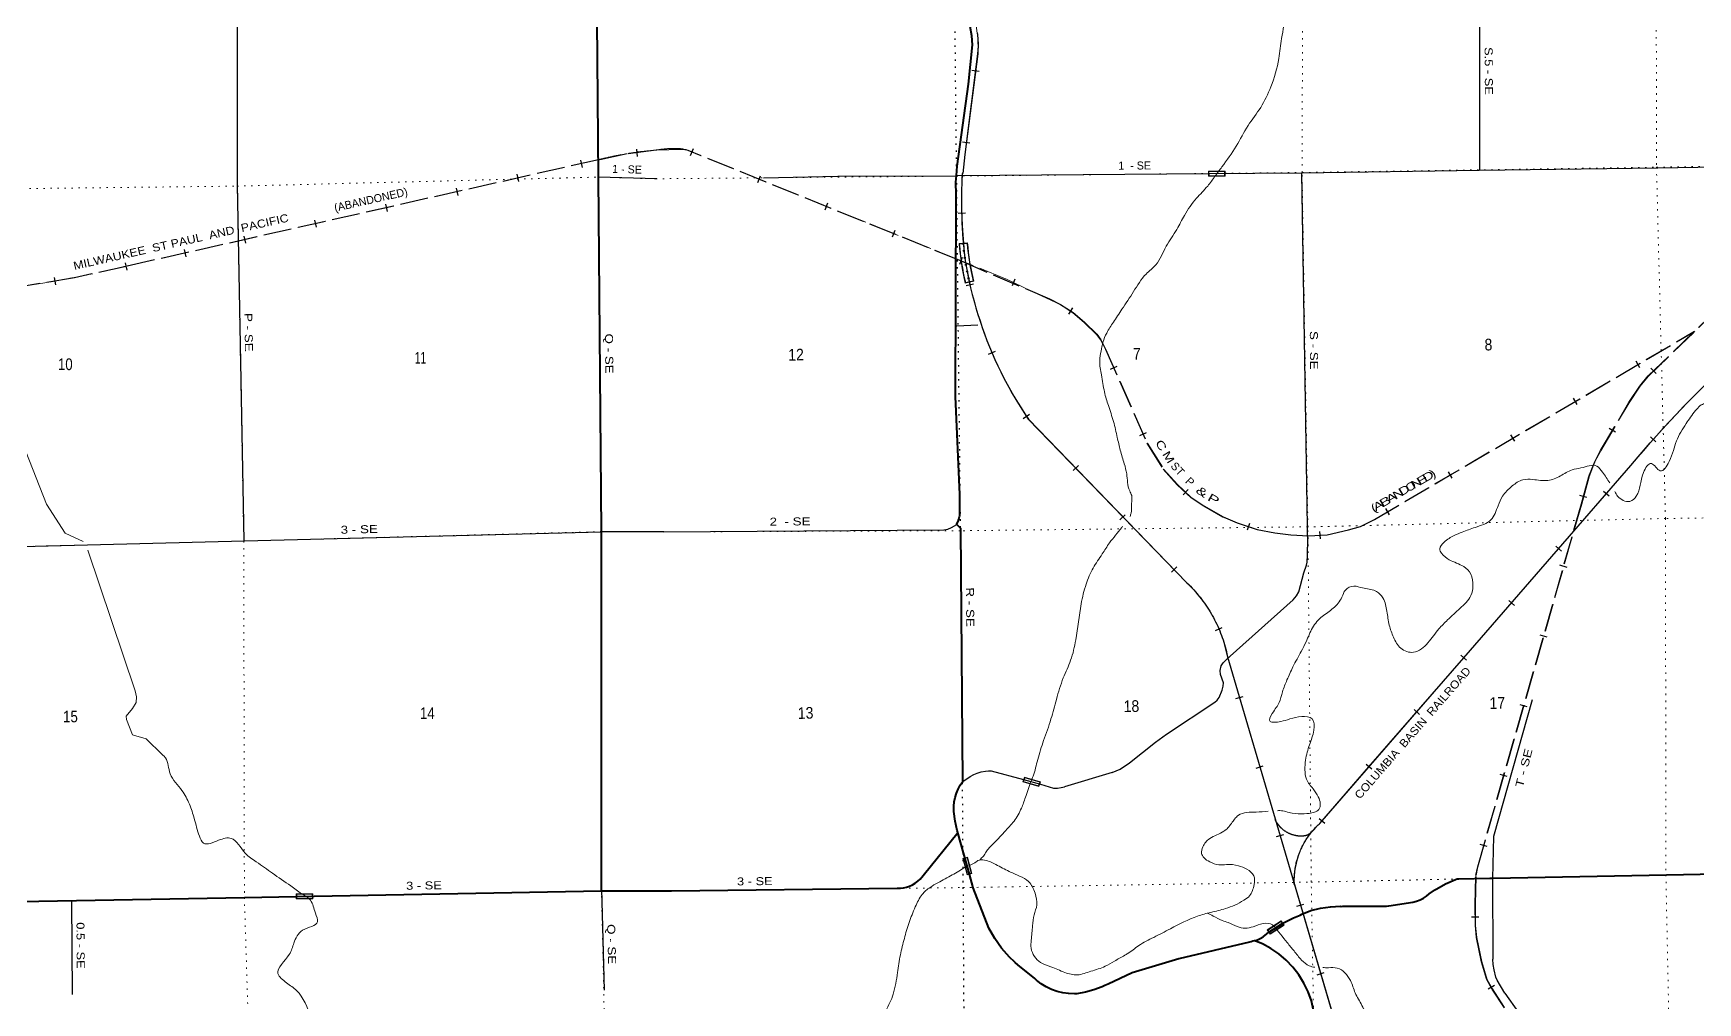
# Model space of a CAD drawing. Header units: feet. Extents: x 248627 to 501257, y -181930 to 5472.
# Drawn here: x 460042 to 484994, y -164395 to -149864 of the extents above; entities that cross this region are included whole.
import ezdxf
from ezdxf.enums import TextEntityAlignment as Align

# ---------------------------------------------------------------- set-up
doc = ezdxf.new("R2010")
doc.units = ezdxf.units.FT
doc.header["$LTSCALE"] = 70
doc.linetypes.add('DOTTED', pattern=[1.5, 0.3, -1.2])
doc.linetypes.add('LONG_DASHED', pattern=[7.5, 6, -1.5])
for name, color, linetype, lineweight in [('26', 7, 'Continuous', 40), ('27', 7, 'Continuous', 40), ('29', 7, 'Continuous', 25), ('31', 7, 'Continuous', 13), ('34', 7, 'Continuous', 25), ('39', 7, 'Continuous', 13), ('6', 7, 'DOTTED', 25), ('61', 7, 'Continuous', 13), ('63', 7, 'Continuous', 25), ('7', 7, 'DOTTED', 13)]:
    doc.layers.add(name, color=color, linetype=linetype, lineweight=lineweight)
doc.layers.add('30', color=7, linetype='Continuous')

msp = doc.modelspace()

# ---------------------------------------------------------------- linework, layer by layer
at = {"layer": '26'}
msp.add_line((468560.37, -162720.25), (469608.16, -162718.16), dxfattribs=at)
for points in [[(468560.37, -162720.25), (468560.38, -162695.25), (468561.49, -157333.54), (468517.29, -152019.09), (468469.51, -146721.63)], [(473880.63, -151996.02), (473891, -151855.05), (474062, -150628.05), (474121, -150038.05), (474112, -149904.21), (474087.54, -149759.36)], [(473904, -161844.05), (473894.77, -161813.05), (473862.47, -161672.5), (473845, -161529.05), (473843.92, -161515.17), (473842.95, -161448.82), (473848.92, -161382.74), (473861.77, -161317.64), (473881.35, -161254.24), (473907.45, -161193.24), (473939.79, -161135.29), (473978, -161081.05), (473948, -157286.05), (473886, -157225.05), (473889.64, -157218.65), (473906.73, -157183.74), (473920.08, -157147.23), (473929.53, -157109.53), (473931.16, -157098.05), (473935, -157071.05), (473935, -157048.05), (473935, -156775.05), (473870, -155309.05), (473878.92, -152331.05), (473878.99, -152305.84), (473878.36, -152281.05), (473873.51, -152092.91), (473880.63, -151996.02)], [(469608.17, -162718.16), (472994, -162679.05), (473041.45, -162678.59), (473088.59, -162673.18), (473134.91, -162662.87), (473179.9, -162647.78), (473223.07, -162628.07), (473263.93, -162603.95), (473302.05, -162575.69), (473337.01, -162543.6), (473362.24, -162515.05), (473382, -162490.05), (473400.54, -162465.05), (473885.85, -161863.05), (473904, -161844.05)], [(478357.15, -163466.12), (478347.31, -163469.62), (478325, -163475.01), (478300, -163481.05), (478275, -163487.11), (477217, -163736.05), (476517, -163948.05), (476154, -164115.52), (476129, -164127.05), (476104, -164137.22), (476066.35, -164155.54), (475943.45, -164203.61), (475816.2, -164238.57), (475686, -164260.05), (475651.02, -164261.46), (475562.85, -164258.56), (475475.48, -164246.47), (475389.84, -164225.3), (475306.89, -164195.3), (475227.53, -164156.8), (475152.62, -164110.21), (475108, -164075.5), (475083, -164056.05), (475058, -164033.79), (474802, -163826.31), (474761.62, -163793.58), (474752, -163784.54), (474675.09, -163712.22), (474557.8, -163579.16), (474455.06, -163434.58), (474368, -163280.05), (474133, -162672.05), (474076.54, -162467.9), (473909.25, -161863.05), (473904, -161844.05)], [(478357.15, -163466.12), (478393.16, -163453.3), (478437.05, -163432.29), (478478.51, -163406.79), (478483.83, -163402.79), (478505.87, -163386.23), (478533.83, -163363.64), (478564.52, -163336.08), (478772.44, -163201.05), (478932.75, -163121.63), (479008, -163091.92), (479033, -163082.05), (479058, -163069.8), (479194, -163014.05), (479339.47, -162977.4), (479487.98, -162956.16), (479637.89, -162950.56), (479649, -162950.91), (479674, -162950.05), (479699, -162950.05), (480312, -162950.05), (480330.52, -162950.05), (480362, -162945.19), (480726, -162889.05), (480780.18, -162874.06), (480832.5, -162853.49), (480882.37, -162827.56), (480929.27, -162796.56), (480968, -162765.05), (481034, -162717.18), (481045.98, -162708.49), (481084, -162686.76), (481211.16, -162614.1), (481362, -162547.75), (481389.08, -162537.02), (481412, -162536.67), (481880, -162529.55), (481905, -162529.05), (481930, -162528.56), (484524, -162478.05), (489850.1, -162376.07)], [(457879.72, -162912.6), (463206.99, -162816.97), (463984, -162802.93), (468560.37, -162720.25)], [(479430.07, -178262.4), (479400, -175909.05), (479364, -173246.05), (479292, -167934.05), (479252.48, -165611.05), (479246, -165586.05), (479246.04, -165561.05), (479246.96, -164968.05), (479247, -164943.05), (479250.92, -164918.05), (479260.12, -164798.49), (479256.06, -164653.57), (479236.88, -164509.86), (479202.78, -164368.95), (479154.14, -164232.37), (479091.48, -164101.63), (479015.51, -163978.15), (478927.04, -163863.29), (478827.06, -163758.3), (478716.64, -163664.34), (478597.01, -163582.44), (478469.48, -163513.49), (478382, -163476.59), (478357.15, -163466.12)]]:
    msp.add_lwpolyline(points, dxfattribs=at)
at = {"layer": '29'}
for p, q in [((481720, -147378.05), (481724, -151912.05)), ((469390.98, -152043.21), (468517.29, -152019.09)), ((479053, -151962.05), (479147, -157566.05)), ((473888, -154247.05), (474200, -154233.05)), ((469497.17, -157339.04), (468561.52, -157336.35)), ((469497.16, -157339.04), (473691, -157307.05)), ((478928, -158357.05), (477987, -159201.05)), ((476218, -160945.05), (475503, -161160.05)), ((460617.07, -162863.46), (460626.79, -164270.34)), ((468560.38, -162695.25), (468601.49, -164207.51))]:
    msp.add_line(p, q, dxfattribs=at)
for points in [[(463092.82, -146789.25), (463099.21, -152126.63), (463198.76, -157473.11)], [(473880.63, -151996.02), (473902, -151995.86), (477659, -151966.85), (479057, -151956.05), (481720, -151914.05), (484397, -151878.05), (488304, -151815.05)], [(470991.29, -152030.41), (472105, -152004.05), (473066, -152001.05), (473891, -152006.05)], [(443704.63, -157776.79), (447109.98, -157686.72), (452456.87, -157653.53), (457905.4, -157606.97), (463207.32, -157474.18), (468561.52, -157336.35)], [(473691, -157307.05), (473754.12, -157295.11), (473807.86, -157274.07), (473886, -157225.05)], [(478928, -158357.05), (478979.51, -158297.56), (479014.56, -158234.44), (479089.32, -157953.93), (479129.04, -157837.05), (479140.72, -157790.3), (479145.4, -157687.44), (479147, -157566.05)], [(476218, -160945.05), (476337.02, -160894.64), (476477.21, -160801.13), (476865.06, -160487.9), (477033.28, -160371.02), (477757.57, -159889.47), (477792.61, -159857.91), (477818.31, -159818.17), (477865.05, -159711.81), (477881.4, -159652.2), (477883.74, -159599.61), (477841.68, -159473.38), (477834.67, -159416.11), (477851.03, -159347.15), (477881.4, -159299.23), (477930.47, -159248.97), (477987, -159201.05)], [(482514.76, -159855.38), (481933.64, -161901.72), (481916, -162531.05), (481921, -163745.05)], [(473978, -161081.05), (474085.89, -161006.55), (474141.97, -160975.59), (474194.53, -160952.79), (474254.11, -160935.85), (474317.19, -160923.57), (474361.58, -160920.06), (474401.31, -160921.82), (474887.27, -161048.05), (475139.6, -161120.52), (475335.86, -161178.95), (475360.4, -161180.99), (475394.27, -161178.95), (475453.85, -161171.64), (475503, -161160.05)], [(482104, -164252.05), (481988.81, -164056.22), (481970.12, -164011.8), (481942.08, -163904.27), (481928.07, -163824.8), (481921, -163745.05)], [(482104, -164252.05), (482309, -164544.05), (484728, -167702.05)]]:
    msp.add_lwpolyline(points, dxfattribs=at)
at = {"layer": '31'}
for p, q in [((477659.7, -151930.99), (477909.7, -151929.12)), ((477909.7, -151929.12), (477910.26, -152004.11)), ((474899.64, -161014.71), (475139.8, -161084.14)), ((475139.8, -161084.14), (475118.97, -161156.19))]:
    msp.add_line(p, q, dxfattribs=at)
for points in [[(477910.26, -152004.11), (477660.27, -152005.98), (477659.7, -151930.99)], [(475118.97, -161156.19), (474878.81, -161086.76), (474899.64, -161014.71)]]:
    msp.add_lwpolyline(points, dxfattribs=at)
for points in [[(477901.76, -151937.17), (477667.75, -151938.92), (477668.2, -151997.92), (477902.2, -151996.17)], [(474905.1, -161024.61), (474888.71, -161081.29), (475113.5, -161146.28), (475129.89, -161089.6)]]:
    msp.add_lwpolyline(points, close=True, dxfattribs=at)
at = {"layer": '34'}
for p, q in [((474113.68, -150414.88), (474223.4, -150428.9)), ((473973.45, -151491.58), (474083.16, -151505.6)), ((473906.37, -152559.49), (474016.94, -152556.67)), ((474028.55, -153645.06), (474136.53, -153621.07)), ((474364.45, -154672.16), (474466.35, -154629.13)), ((474883.49, -155636.01), (474975.35, -155574.4)), ((484367.68, -155987.59), (484285.15, -155913.3)), ((475630.21, -156418.16), (475709.67, -156341.22)), ((483667.44, -156803.8), (483583.62, -156730.97)), ((476332.23, -157157.95), (476411.69, -157081)), ((481487.43, -159225.1), (482908.4, -157589.78)), ((482950.5, -157624.89), (482866.68, -157552.06)), ((477108, -157940.43), (477187.46, -157863.49)), ((482246.46, -158439.13), (482162.65, -158366.29)), ((477763.87, -158815.86), (477865.67, -158772.59)), ((481529.53, -159260.22), (481445.71, -159187.39)), ((480066.45, -160860.43), (481487.42, -159225.11)), ((478072.25, -159835.15), (478178.36, -159803.92)), ((480825.49, -160074.45), (480741.67, -160001.62)), ((478376.3, -160877.5), (478482.41, -160846.27)), ((479329.96, -161708.01), (480066.44, -160860.44)), ((480108.55, -160895.55), (480024.73, -160822.71)), ((479404.52, -161709.78), (479320.7, -161636.95)), ((478681.53, -161905.35), (478787.64, -161874.12)), ((478985.58, -162947.7), (479091.69, -162916.48)), ((479290.8, -163975.56), (479396.91, -163944.33))]:
    msp.add_line(p, q, dxfattribs=at)
at = {"layer": '34', "linetype": 'LONG_DASHED', "lineweight": 13}
msp.add_line((472132.21, -152540.19), (473943.53, -153269.75), dxfattribs=at)
at = {"layer": '34', "lineweight": 13}
for p, q in [((474050.52, -153004.38), (473920.45, -153015.3)), ((474042.69, -153013.06), (473929.09, -153022.6)), ((474142.04, -153580.86), (474014.83, -153610.12)), ((474020.79, -153600.53), (474131.89, -153574.98)), ((474959.43, -155648.5), (477336.02, -158102.94)), ((483993.36, -156342.83), (479328.63, -161711.23)), ((477944.78, -159212.52), (480088.86, -166497.74))]:
    msp.add_line(p, q, dxfattribs=at)
at = {"layer": '34'}
for points in [[(474194.29, -149856.45), (474197.2, -149880.76), (474199.8, -149905.09), (474201.89, -149929.4), (474203.67, -149953.74), (474204.83, -149978.13), (474205.68, -150002.55), (474206.14, -150026.86), (474206.19, -150051.29), (474205.71, -150075.7), (474204.8, -150100.2), (474203.64, -150124.54), (474201.85, -150148.94), (474200.09, -150169.43), (474006.69, -151682.74), (473979.86, -151966.31), (473969.85, -151966.57), (473963.45, -152096.89), (473960.05, -152227.62), (473958.91, -152358.5), (473959.2, -152490.19), (473962.55, -152621.31), (473968.19, -152751.79), (473975.29, -152883.11), (473985.44, -153013.84), (473997.87, -153143.95), (474012.42, -153274.12), (474014.39, -153274.07), (474031.77, -153377.03), (474051.23, -153478.08), (474072.44, -153578.84), (474094.92, -153680), (474119.62, -153780.19), (474145.99, -153879.52), (474173.61, -153979.24), (474203.49, -154077.99), (474235.01, -154175.87), (474268.37, -154274.05), (474303.3, -154370.79), (474339.39, -154467.33), (474377.82, -154563.49), (474417.81, -154658.19), (474459.55, -154752.62), (474502.36, -154846.27), (474547.51, -154939.54), (474593.63, -155031.45), (474642.08, -155122.98), (474691.52, -155213.16), (474742.7, -155303.05), (474795.44, -155391.48), (474849.85, -155479.05), (474905.32, -155565.85), (474960.28, -155647.81), (477336.79, -158102.17), (477363.14, -158127.57)], [(484326.22, -155951.73), (484464.76, -155797.79), (484650.29, -155596.09), (484840.16, -155396.87), (485035.4, -155201.29), (485231.56, -155009.12), (485430.88, -154820.47), (485635.19, -154635.82), (485635.08, -154631.82), (485854.12, -154419.08)], [(482908.41, -157589.77), (483992.52, -156342.12), (484100.91, -156211.67), (484280.15, -156002.91), (484326.21, -155951.74)], [(477363.14, -158127.57), (477388.76, -158153.47), (477413.96, -158179.81), (477439.03, -158206.59), (477463.35, -158233.85), (477487.1, -158261.4), (477510.71, -158289.42), (477533.59, -158317.88), (477555.89, -158346.67), (477577.9, -158376.04), (477599.17, -158405.59), (477620.16, -158435.43), (477640.57, -158465.88), (477660.26, -158496.51), (477679.49, -158527.57), (477698.29, -158558.81), (477716.51, -158590.65), (477734.14, -158622.49), (477751.2, -158654.95), (477767.66, -158687.42), (477783.69, -158720.34), (477798.99, -158753.43), (477813.69, -158786.84), (477827.96, -158820.4), (477841.5, -158854.41), (477854.6, -158888.59), (477866.95, -158922.94), (477878.88, -158957.44), (477889.92, -158992.26), (477900.52, -159027.23), (477910.53, -159062.23), (477919.95, -159097.53), (477928.64, -159133), (477936.74, -159168.78), (477944.39, -159204.42), (477945.85, -159212.27), (480089.95, -166497.57)], [(478720, -161745.09), (478715.02, -161739.21), (478710.16, -161733.25), (478705.38, -161727.16), (478700.76, -161721.01), (478696.22, -161714.81), (478691.76, -161708.47), (478687.44, -161702.13), (478683.23, -161695.67), (478679.15, -161689.1), (478675.17, -161682.54), (478671.29, -161675.87), (478667.55, -161669.09), (478663.91, -161662.32), (478660.38, -161655.48), (478657.01, -161648.54)], [(479205.74, -161838.85), (479203.5, -161841.2), (479201.2, -161843.52), (479198.87, -161845.77), (479196.51, -161847.98), (479194.09, -161850.18), (479191.64, -161852.3), (479189.17, -161854.4), (479186.64, -161856.44), (479184.08, -161858.47), (479181.5, -161860.42), (479178.87, -161862.33), (479176.22, -161864.21), (479173.52, -161866.04), (479170.81, -161867.8), (479168.04, -161869.54), (479165.27, -161871.23), (479162.45, -161872.85), (479159.62, -161874.43), (479156.76, -161875.96), (479153.87, -161877.46), (479150.95, -161878.88), (479148.01, -161880.26), (479145.04, -161881.58), (479142.05, -161882.87), (479139.04, -161884.09), (479136.01, -161885.26), (479132.96, -161886.38), (479129.89, -161887.45), (479126.81, -161888.45), (479123.7, -161889.42), (479120.58, -161890.31), (479117.43, -161891.17), (479114.28, -161891.95), (479111.13, -161892.7), (479107.96, -161893.38), (479104.76, -161894.02), (479101.56, -161894.57), (479098.37, -161895.09), (479095.13, -161895.56), (479091.92, -161895.97), (479088.69, -161896.32), (479085.44, -161896.59), (479082.22, -161896.83), (479078.97, -161897.01), (479075.71, -161897.12), (479072.47, -161897.19), (479069.23, -161897.22), (479067.1, -161897.18), (479067.1, -161899.14), (479060.01, -161899.25), (479052.28, -161899.29), (479044.58, -161899.15), (479036.88, -161898.92), (479029.18, -161898.5), (479021.48, -161897.98), (479013.83, -161897.34), (479006.16, -161896.56), (478998.51, -161895.63), (478990.85, -161894.54), (478983.24, -161893.39), (478975.63, -161892.04), (478968.07, -161890.57), (478960.51, -161889), (478953.03, -161887.29), (478945.52, -161885.42), (478938.06, -161883.46), (478930.67, -161881.32), (478923.3, -161879.12), (478915.93, -161876.73), (478908.66, -161874.23), (478901.43, -161871.63), (478894.19, -161868.88), (478887.07, -161865.97), (478879.97, -161863), (478872.93, -161859.87), (478865.9, -161856.63), (478858.98, -161853.28), (478852.12, -161849.76), (478845.3, -161846.17), (478838.52, -161842.46), (478831.88, -161838.6), (478825.22, -161834.63), (478818.68, -161830.57), (478812.2, -161826.38), (478805.83, -161822.08), (478799.51, -161817.67), (478793.24, -161813.19), (478787.1, -161808.54), (478781.01, -161803.82), (478775.01, -161798.96), (478769.06, -161794.01), (478763.26, -161788.96), (478757.51, -161783.83), (478751.88, -161778.59), (478746.32, -161773.23), (478740.87, -161767.81), (478735.48, -161762.26), (478730.24, -161756.64), (478725.03, -161750.9), (478720, -161745.09)], [(478947, -162625.02), (478946.8, -162621.4), (478946.11, -162601.14), (478945.65, -162580.97), (478945.7, -162560.83), (478945.91, -162540.69), (478946.61, -162520.43), (478947.63, -162500.34), (478948.98, -162480.27), (478950.66, -162460.06), (478952.82, -162440.05), (478955.14, -162420.04), (478957.97, -162400.06), (478961.03, -162380.02), (478964.49, -162360.23), (478968.36, -162340.41), (478972.47, -162320.67), (478976.91, -162300.95), (478981.83, -162281.42), (478986.99, -162261.83), (478992.48, -162242.41), (478998.38, -162223.1), (479004.57, -162203.98), (479011.11, -162184.88), (479017.87, -162165.87), (479025.13, -162147.05), (479032.62, -162128.34), (479040.52, -162109.72), (479048.65, -162091.2), (479057.18, -162072.95), (479065.95, -162054.8), (479075.03, -162036.82), (479084.52, -162018.96), (479094.24, -162001.36), (479104.29, -161983.77), (479114.64, -161966.52), (479125.32, -161949.3), (479136.3, -161932.42), (479147.53, -161915.65), (479158.98, -161899.12), (479170.84, -161882.7), (479183.01, -161866.64), (479195.33, -161850.74), (479208.05, -161834.95), (479220.92, -161819.49), (479234.1, -161804.22), (479247.68, -161789.21), (479261.32, -161774.46), (479275.29, -161759.88), (479289.64, -161745.58), (479304.06, -161731.53), (479318.72, -161717.74), (479330.83, -161706.86)]]:
    msp.add_lwpolyline(points, dxfattribs=at)
at = {"layer": '34', "lineweight": 13}
msp.add_lwpolyline([(474199, -150169.31), (474005.6, -151682.61), (473978.86, -151965.23)], dxfattribs=at)
for centre, radius, start, end in [((472807.2, -150038.93), 1397.9, 354.64827, 31.49137), ((481472.07, -152376.72), 7514.52, 176.86288, 186.8673), ((477958.6, -152679.49), 4052.09, 184.75305, 193.28257), ((477958.6, -152679.49), 4044.09, 184.867, 193.16474), ((477958.6, -152679.49), 3930.09, 184.86898, 193.17087), ((477958.6, -152679.49), 3922.09, 184.75305, 193.28257), ((479849.25, -152324.32), 5912.74, 189.25427, 214.20846), ((496139.53, -166392.26), 15764.54, 131.77876, 140.39649), ((475892.5, -159616.69), 2091.7, 11.1413, 46.36057), ((479055.29, -161457.6), 440.58, 205.61163, 271.39291), ((480101.71, -162568.39), 1154.99, 131.62516, 182.80663), ((479070.4, -161711.02), 185.07, 268.63833, 316.65955)]:
    msp.add_arc(centre, radius, start, end, dxfattribs=at)
at = {"layer": '34', "linetype": 'DOTTED', "lineweight": 100}
msp.add_arc((477958.6, -152679.49), 3989.32, 184.75305, 193.28257, dxfattribs=at)
at = {"layer": '39'}
msp.add_line((460858.11, -157610.36), (461568, -159722.05), dxfattribs=at)
for points in [[(457916.04, -155311.61), (458830, -155323.05), (459915, -155611.05), (459931, -156133.05), (460241, -156921.05), (460520, -157357.05), (460792.15, -157483.54)], [(461568, -159722.05), (461592, -159808.05), (461585, -159895.05), (461529, -159986.05), (461435, -160101.05), (461439, -160150.05), (461529, -160379.05), (461582, -160397.05), (461735, -160439.05), (461982, -160679.05), (462009.04, -160706.07)]]:
    msp.add_lwpolyline(points, dxfattribs=at)
for points in [[(479201, -147049.05), (479194, -147156.05), (479163, -147374.05), (479090, -147892.05), (479061, -148170.05), (478992, -148652.05), (478964, -148886.05), (478912, -149228.05), (478837, -149560.05), (478756, -149942.05), (478716, -150240.05), (478594, -150668.05), (478443, -150974.05), (478253, -151248.05), (478076, -151555.05), (477861, -151867.05), (477756.95, -152007.25)], [(477757.29, -152006.78), (477648, -152154.05), (477481, -152336.05), (477299, -152593.05), (477186, -152803.05), (477026, -153057.05), (476872, -153333.05), (476725, -153472.05), (476537, -153736.05), (476362, -154001.05), (476235, -154195.05), (476134, -154357.05), (476078, -154497.05), (476049, -154627.05), (476029, -154771.05), (476057, -154985.05), (476101, -155240.05), (476159, -155442.05), (476236, -155681.05), (476293, -155921.05), (476338, -156114.05), (476398, -156317.05), (476434, -156465.05), (476479, -156724.05), (476509, -156792.05), (476506, -156911.05), (476500, -157056.05), (476484.17, -157106.91)], [(488341.12, -154359.65), (488401.19, -154501.04), (488391.79, -154601.96), (488255.97, -154639.77), (487972.08, -154784.18), (487809.5, -154875.05), (487523.95, -154880.56), (487367.1, -154731.65), (487139.18, -154785.99), (487022.79, -154950.14), (487068.84, -155093.91), (487025.47, -155203.79), (486833.63, -155253.14), (486523.04, -155148.56), (486287.22, -155132.62), (486165.52, -155095.56), (486083.32, -155258.81), (486047.78, -155436.95), (485933.27, -155748.05), (485796.37, -155973.16), (485598.71, -156030.72), (485480.23, -155886.84), (485337.24, -155653), (485193.93, -155483.6), (485099.69, -155419.64), (484963.46, -155517.87), (484819.79, -155714.96), (484675.75, -155974.49), (484567.22, -156283.42), (484432.05, -156421.89), (484300.45, -156314.61), (484181.26, -156448.63), (484073.9, -156801.83), (483977.4, -156880.89), (483794.22, -156801.15), (483753, -156733.81)], [(483674.79, -156602.81), (483567.45, -156442.65), (483480.57, -156352.31), (483243.85, -156378.69), (483111.84, -156408.34), (482935.19, -156499.58), (482747.85, -156566.94), (482522.13, -156552.75), (482373.35, -156556.67), (482212.83, -156649.5), (482068.04, -156804.33), (482001.34, -156945.03), (481894.28, -157157.27), (481657.84, -157270.22), (481464.57, -157341.76), (481345.16, -157391.22), (481190.94, -157493.95), (481127.14, -157592.29), (481154.98, -157655.99), (481270.28, -157755.65), (481486.27, -157858.69), (481591.84, -157970.69), (481624.67, -158147.02), (481594.32, -158292.81), (481430.37, -158484.39), (481243.84, -158658.45), (481114.6, -158792.74), (480951.03, -158998.41), (480733.53, -159143.08), (480542.78, -159081.66), (480433.82, -158917.4), (480370.68, -158735.82), (480334.99, -158527.34), (480275.39, -158327.55), (480159.87, -158219.84), (479969.66, -158178.54), (479840.13, -158149.73), (479712.94, -158209.47), (479661.42, -158315.53), (479531.02, -158482.07), (479365.27, -158605.24), (479220.85, -158774.17), (479123.84, -158986.14), (479051.16, -159129.01), (478926.54, -159361.84), (478837.14, -159557.51), (478769.39, -159734.48), (478719.36, -159896.89), (478617, -160058.66), (478584, -160180.35), (478638.6, -160190.99), (478744.95, -160180.14), (478878.75, -160142.38), (479058.85, -160105.42), (479212.66, -160139.62), (479239.25, -160308.07), (479174.67, -160529.26), (479116.34, -160758.33), (479106.15, -160905.6), (479129.98, -161045.92), (479228.3, -161188.31)], [(476374.56, -157254.62), (476360, -157273.05), (476177, -157503.05), (476067, -157669.05), (475932, -157880.05), (475826, -158121.05), (475751, -158418.05), (475671, -158956.05), (475594, -159262.05), (475484, -159527.05), (475380, -159848.05), (475299, -160142.05), (475189, -160465.05), (475100, -160751.05), (475030, -160999.05), (475012.45, -161043.86)], [(462009.04, -160706.07), (462022, -160723.05), (462094, -160963.05), (462271, -161215.05), (462382, -161418.05), (462456, -161636.05), (462533, -161900.05), (462594, -162002.05), (462821, -161960.05), (463009, -161932.05), (463218, -162153.05), (463386, -162285.05), (463627, -162454.05), (463902, -162645.05), (464065.3, -162763.64)], [(474982.78, -161120.47), (475012.45, -161043.86), (474927, -161287.05), (474865, -161458.05), (474762, -161650.05), (474621, -161815.05), (474445, -162001.05), (474338, -162119.05), (474299, -162182.05), (474246, -162240.05), (474231.57, -162256.56)], [(479228.3, -161188.31), (479305.93, -161309.1), (479336.79, -161410.98), (479312.99, -161500.21), (479247.66, -161540.19), (479095.33, -161562.32), (478914.06, -161555.02), (478729.93, -161515.57), (478694.15, -161516.94)], [(478553, -161525.43), (478374.38, -161537.02), (478235.71, -161542.68), (478108.09, -161586.32), (478004.67, -161707.85), (477891.09, -161825.62), (477678.72, -161935.92), (477575.35, -162059.46), (477557.85, -162158.59), (477589.66, -162220.17), (477681.89, -162284.19), (477813.85, -162329.05), (477932.42, -162323.91), (478109.94, -162341.38), (478236.08, -162394.44), (478339.27, -162492.4), (478342.77, -162625.21), (478276.76, -162792.07), (478190.05, -162860.8), (477915.68, -162984.82), (477695.85, -163040.95), (477496.17, -163098.57), (477088.69, -163286.5), (476840.61, -163415.87), (476616.5, -163538.56), (476442.76, -163663.96), (476405.09, -163685.09), (476250.45, -163771.72), (476113.69, -163849.83), (475898.35, -163923.96), (475694.55, -163977.66), (475506.51, -163942.34), (475298.98, -163855.18), (475142.36, -163790.84), (475051.51, -163702.62), (475001.97, -163579.08), (475002.8, -163458.24), (475023.25, -163242.24), (475045.08, -163078.56), (475087.39, -162928.44), (475060.65, -162753.96), (474963.48, -162579.32), (474828.55, -162498.3), (474673.78, -162427.87), (474473.88, -162324.4), (474303.13, -162258.42), (474204.72, -162265.04), (474177.05, -162283.9), (474011.83, -162365.76)], [(474011.83, -162365.76), (473820.09, -162480.57), (473603.86, -162597.01), (473487, -162666.54), (473369.07, -162772.34), (473265.34, -162958.32), (473170.98, -163194.38), (473100.8, -163431.83), (473040.94, -163679.07), (472997.64, -163943.99), (472933.71, -164265.85), (472823.64, -164516.42), (472525.65, -164965.26), (472357.05, -165132.8), (472156.7, -165240.78), (471991.7, -165468.64), (471928.93, -165758.24), (471996.1, -165939.71), (472068.87, -166104.92), (472121.69, -166200.19), (472123.97, -166286.71), (472088.59, -166394.37), (471956.17, -166484.44), (471796.39, -166528.92), (471560.1, -166571.39), (471226.56, -166588.24), (470994.86, -166576.22), (470755.13, -166564.41), (470599.78, -166548.36), (470418.78, -166551.12), (470359.46, -166514.42), (470349.88, -166456.28), (470360.77, -166411.69), (470385.79, -166368.75), (470450.12, -166290.53), (470532.07, -166193.74), (470554.76, -166138.77), (470551.05, -166074.43), (470503.21, -166015.28), (470406.12, -165995.69), (470243.58, -166012.05), (470074.12, -166070.89)], [(464065.3, -162763.64), (464197, -162860.05), (464271, -163052.05), (464305, -163181.05), (464079, -163309.05), (463950, -163502.05), (463880, -163672.05), (463711, -163960.05), (463837, -164096.05), (463989, -164214.05), (464208.71, -164620.81)], [(477642.65, -163055.19), (477731.52, -163096.39), (477866.13, -163165.34), (477957.45, -163195.15), (478087.72, -163252.13), (478211.16, -163279.08), (478331.27, -163255.78), (478480.94, -163209.55), (478622.32, -163229.99), (478637.57, -163243.64)], [(478637.57, -163243.64), (478840.55, -163494.07), (478942.47, -163620.26), (479056.72, -163756.19), (479169.64, -163841.81), (479255.36, -163864.84)], [(479374.12, -163869.57), (479458.11, -163870.46), (479591.07, -163877.02), (479787.13, -164063.15), (479860.43, -164248.49), (479959.98, -164437.16), (480012.9, -164536.45), (480119.73, -164620.22), (480258.46, -164616.57), (480384.33, -164583.05), (480489.36, -164598.4), (480641.75, -164731.32), (480660.13, -164893.94), (480630.63, -165071.91), (480590.56, -165306.55), (480487.62, -165522.71), (480346.65, -165745.91), (480236.94, -165934.05), (480162.62, -166091.06), (480223.17, -166250.55), (480394.03, -166397.08), (480600.77, -166530.57), (480716.07, -166630.23), (480963.18, -166845.22), (481152.83, -167017.42), (481313.38, -167154.15), (481458.73, -167248.99), (481597.21, -167311.79), (481698.63, -167266.83), (481801.68, -167131.21), (481909.07, -167007.57), (482167.73, -166898.06), (482352.49, -166885.14), (482494.83, -167018.31), (482598.62, -167291.45), (482770.87, -167490.29), (482876.09, -167741.23), (482910.76, -167911.48), (482951.78, -168017.12), (483068.57, -168173.12), (483275.33, -168079.07), (483439.02, -167953.94), (483613.57, -167935.25), (483810.45, -168000.54), (483975.54, -168080.76), (484272.03, -168336.74), (484428.28, -168463.51), (484556.07, -168502.43), (484664.17, -168557.98), (484713.12, -168659.38), (484678.23, -168861.67), (484620.9, -169052.46), (484560.96, -169144.65), (484347.21, -169202.63), (484184.68, -169219), (484136.66, -169381.35), (484156.62, -169527.82), (484162.62, -169678.69), (484280.46, -169798.41), (484317.06, -170041.1), (484361.96, -170370.15), (484387.24, -170641.33), (484405.3, -170791.87), (484479.81, -170946.97), (484554.12, -171094.03), (484662.39, -171232.13), (484780.85, -171222.97), (484877.55, -171075.44), (484941.66, -170912.66), (485030.95, -170712.97), (485150.58, -170748.08), (485247.47, -170836.14), (485535.54, -171078.24), (485693.82, -171281.47), (485784.2, -171428.1), (486059.83, -171579.92), (486287.26, -171735.02), (486473.57, -171856.97), (486741.52, -172023.08), (486992.49, -172155.41), (487274.3, -172236.59), (487481.12, -172221.07), (487765.98, -172189.4)]]:
    msp.add_spline(points, degree=3, dxfattribs=at)
at = {"layer": '6'}
msp.add_lwpolyline([(473761.98, -143702.94), (473825.07, -146687.29), (473879.02, -152003.87), (473939.01, -157320.3), (473979.74, -162669.44), (474011.89, -167998.68), (474056.06, -173325.59), (474104.9, -178372.48)], dxfattribs=at)
at = {"layer": '61'}
for p, q in [((474048.54, -162215.92), (474114.62, -162457.03)), ((474114.62, -162457.03), (474042.28, -162476.86)), ((463983.36, -162765.1), (464233.33, -162761.01)), ((464233.33, -162761.01), (464234.55, -162836)), ((478583.09, -163367.79), (478542.16, -163304.94)), ((478792.57, -163231.35), (478583.09, -163367.79))]:
    msp.add_line(p, q, dxfattribs=at)
for points in [[(474042.28, -162476.86), (473976.21, -162235.75), (474048.54, -162215.92)], [(464234.55, -162836), (463984.59, -162840.09), (463983.36, -162765.1)], [(478542.16, -163304.94), (478751.64, -163168.5), (478792.57, -163231.35)]]:
    msp.add_lwpolyline(points, dxfattribs=at)
for points in [[(474042.93, -162225.75), (473986.03, -162241.35), (474047.88, -162467.02), (474104.79, -162451.42)], [(464225.46, -162769.13), (463991.48, -162772.96), (463992.45, -162831.96), (464226.42, -162828.13)], [(478749.3, -163179.57), (478553.23, -163307.27), (478585.42, -163356.71), (478781.49, -163229.01)]]:
    msp.add_lwpolyline(points, close=True, dxfattribs=at)
at = {"layer": '63'}
for p, q in [((469084.63, -151600.37), (469097.6, -151710.22)), ((469933.01, -151595.89), (469891.6, -151698.45)), ((468246.56, -151765.2), (468270.91, -151873.1)), ((466382.64, -152185.43), (466406.98, -152293.32)), ((467291.81, -151976.4), (467316.15, -152084.3)), ((470941.75, -152003.12), (470900.34, -152105.69)), ((465321.47, -152424.86), (465345.82, -152532.76)), ((471950.49, -152410.36), (471909.08, -152512.92)), ((464260.31, -152664.29), (464284.65, -152772.19)), ((463199.14, -152903.72), (463223.49, -153011.62)), ((472959.23, -152817.59), (472917.82, -152920.16)), ((462305.17, -153106.23), (462329.52, -153214.13)), ((461420.63, -153305.01), (461444.34, -153413.05)), ((473967.96, -153224.83), (473926.56, -153327.4)), ((460357.75, -153523.06), (460375.98, -153632.16)), ((474759.06, -153548.89), (474717.73, -153651.49)), ((475564.76, -154072.83), (475624.51, -153979.75)), ((476191.23, -154899.64), (476292.36, -154854.84)), ((484126.14, -154876.37), (484070.08, -154781.02)), ((484369.69, -154962.57), (484292.93, -154882.93)), ((483188.38, -155427.74), (483132.32, -155332.39)), ((476631.76, -155894.29), (476732.9, -155849.5)), ((482250.63, -155979.11), (482194.57, -155883.76)), ((483764.09, -155844.67), (483668.82, -155788.48)), ((481312.87, -156530.49), (481256.81, -156435.14)), ((477279.1, -156781.88), (477354.93, -156701.35)), ((483334.18, -156822.56), (483227.56, -156793.11)), ((480375.12, -157081.86), (480319.05, -156986.51)), ((478245.04, -157309.37), (478280.28, -157204.52)), ((479337.4, -157441.32), (479330.28, -157330.94)), ((483036.03, -157869.21), (482929.68, -157838.81)), ((482737.01, -158915.15), (482630.66, -158884.75)), ((482437.99, -159961.09), (482331.64, -159930.68)), ((482138.97, -161007.02), (482032.62, -160976.62)), ((481839.95, -162052.96), (481733.6, -162022.55)), ((481714.3, -163110.67), (481603.7, -163112.28)), ((481947.31, -164136.97), (481850.84, -164191.1))]:
    msp.add_line(p, q, dxfattribs=at)
at = {"layer": '63', "linetype": 'LONG_DASHED', "lineweight": 13}
for p, q in [((473950.08, -153272.07), (469828.44, -151608.13)), ((468517.15, -151755.58), (461432.53, -153354.1)), ((474619.57, -153542.04), (473950.13, -153272.4))]:
    msp.add_line(p, q, dxfattribs=at)
at = {"layer": '63', "linetype": 'LONG_DASHED'}
msp.add_line((468518.05, -151759.58), (461433.43, -153358.1), dxfattribs=at)
for points in [[(469379.21, -151617.76), (468944.72, -151670.95), (468517.31, -151761.6), (468516.74, -151761.75)], [(473948.55, -153275.87), (469861.08, -151622.46), (469826.91, -151611.93), (469807.59, -151608.37), (469765.35, -151606.12), (469379.32, -151617.39)], [(461433.41, -153358.1), (460658.62, -153528.14), (459876.14, -153658.91), (459088.07, -153750.07), (458296.4, -153801.4), (457488.94, -153820.56), (457408.06, -153818.93)], [(473950.72, -153276.41), (475277.6, -153846.45), (475439.34, -153927.43), (475629.9, -154049.77), (475801.05, -154195.82), (475986.44, -154374.9), (476045.4, -154456.59), (476117.78, -154598.98), (476741.53, -156007.31), (476984.15, -156396.17), (477195.78, -156628.42), (477402.58, -156823.16), (477591.43, -156947.84), (477878.14, -157112.08), (478090.76, -157199.91), (478387.53, -157299.66), (478653.07, -157352.95), (478894.49, -157382.66), (479161.45, -157397.96), (479440.16, -157379.97), (479759.6, -157307.94), (479939.29, -157258.25), (480150.54, -157150.56), (484947.03, -154330.38)], [(482095.41, -164469.92), (481915.38, -164191.65), (481835.26, -164048.85), (481754.07, -163781.11), (481676.84, -163417.7), (481661.51, -163236.11), (481656.95, -162921.78), (481670.53, -162487.23), (481696.03, -162357.72), (483250.82, -156919.28), (483364.01, -156509.45), (483450.24, -156288.35), (483538.4, -156119.87), (483962.58, -155400.65), (484126.4, -155151.75), (484251.7, -155000.47), (485649.97, -153652.64)]]:
    msp.add_lwpolyline(points, dxfattribs=at)
at = {"layer": '63', "linetype": 'LONG_DASHED', "lineweight": 13}
for points in [[(474620.01, -153542.19), (475437.34, -153931.02), (475627.45, -154053.07), (475798.29, -154198.86), (475983.33, -154377.6), (476041.89, -154458.73), (476114.08, -154600.74), (476737.9, -156009.23), (476980.87, -156398.66), (477192.86, -156631.3), (477400.03, -156826.39), (477589.28, -156951.33), (477876.33, -157115.77), (478089.32, -157203.75), (478386.47, -157303.63), (478652.42, -157357), (478894.12, -157386.75), (479161.46, -157402.07), (479440.75, -157384.04), (479760.6, -157311.92), (479940.78, -157262.09), (480152.51, -157154.16), (484949.11, -154333.91)], [(482098.76, -164467.55), (481918.89, -164189.53), (481839.05, -164047.23), (481758.04, -163780.09), (481680.9, -163417.1), (481665.61, -163235.91), (481661.05, -162921.81), (481674.62, -162487.69), (481700.02, -162358.68), (483254.77, -156920.39), (483367.91, -156510.74), (483453.98, -156290.05), (483541.98, -156121.86), (483966.06, -155402.82), (484129.7, -155154.19), (484254.71, -155003.26), (485653.01, -153655.4)]]:
    msp.add_lwpolyline(points, dxfattribs=at)
for centre, radius, start, end in [((469721.21, -156384.89), 4781.57, 94.11301, 104.60304), ((457674.73, -138080.99), 15728.6, 268.96579, 283.82251)]:
    msp.add_arc(centre, radius, start, end, dxfattribs=at)
msp.add_spline([(469378.28, -151615.28), (469483.67, -151599.19), (469598, -151590.26), (469708.75, -151590.26), (469771.28, -151597.41), (469828.44, -151608.13)], degree=3, dxfattribs=at)
at = {"layer": '7'}
for points in [[(462975.49, -142358.88), (463093.02, -146788.41), (463099.1, -152154.71), (463197.88, -157474.92), (463206.99, -162816.97), (463372.97, -168156.49), (463399.29, -173574.23), (463472.43, -178565.75)], [(484272.58, -143740.89), (484369.72, -146457.84), (484376.16, -151870.89), (484511.27, -157137.01), (484517.56, -162476.99), (484626.33, -167812.27), (484627.77, -168011.82)], [(468859.71, -178461.58), (468718.98, -173392.45), (468680.39, -168067.72), (468560.37, -162720.25), (468561.49, -157333.54), (468517.29, -152019.09), (468469.82, -146722.88), (468455.77, -145906.25)], [(479291.67, -167928.63), (479200.84, -162586.85), (479150.69, -157262.11), (479062.67, -151950.46), (479081.2, -146568.97), (479075.27, -146393.97)], [(477905.98, -151962.38), (479062.67, -151950.46), (484376.16, -151870.89), (489701.35, -151776.92), (494967.95, -151597.91), (497123.92, -151545.17)], [(439136.01, -152491.93), (441788.06, -152489.06), (447065.01, -152393.52), (452409.09, -152315.28), (457780.51, -152216.85), (463099.1, -152154.71), (468517.29, -152019.09), (469387.2, -152045.15)], [(469373.54, -152044.61), (473879.02, -152003.87), (477658.02, -151964.93)], [(498986.98, -156847.33), (495066.62, -156931.44), (489802.86, -157066.07), (484511.27, -157137.01), (479150.69, -157262.11), (473939.01, -157320.3), (469497, -157338.05)], [(469497.12, -157338.03), (468561.49, -157333.54), (463197.88, -157474.92), (457888.26, -157608.02), (452438.13, -157652.47), (447114.32, -157685.63), (441779, -157829.85), (439189.19, -157857.48)], [(469601.24, -162718.91), (473979.74, -162669.44), (479200.84, -162586.85), (484517.56, -162476.99), (489840.36, -162368.99), (495163.06, -162256.97), (500491.36, -162128.68), (500911.2, -162114.91)], [(438302, -163208.05), (441837.1, -163139.7), (447185.03, -163057.28), (452546.35, -163006.47), (457879.72, -162912.6), (463206.99, -162816.97), (463982.98, -162802.95)], [(464233.99, -162798.42), (468560.37, -162720.25), (469607.13, -162717.67)]]:
    msp.add_lwpolyline(points, dxfattribs=at)

# ---------------------------------------------------------------- texts
at = {"layer": '27'}
for s, rotation, width, p in [('Q - SE', 270.514, 1.25, (468613.15, -154364.7)), ('R - SE', 270.453, 1.25, (474024.99, -158170.49)), ('3 - SE', 1.035, 1.2, (465632.85, -162703.13)), ('3 - SE', 0.647, 1.2, (470592.26, -162637.71))]:
    msp.add_text(s, height=120, rotation=rotation, dxfattribs=dict(at, width=width)).set_placement(p)
at = {"layer": '30'}
for s, rotation, width, p in [('S.5 - SE', 270.355, 1.2, (481800.13, -150070.5)), ('P - SE', 271.067, 1.25, (463205.18, -154057.93)), ('S - SE', 270.355, 1.25, (479179.9, -154326.2)), ('2  - SE', 0.59, 1.25, (471081.11, -157245.08)), ('3 - SE', 1.475, 1.25, (464651.68, -157366.98)), ('T - SE', 75.726, 1.3, (482373.81, -161176.73)), ('0.5 - SE', 270.396, 1.2, (460689.33, -163190)), ('Q - SE', 271.557, 1.25, (468644.64, -163218.84))]:
    msp.add_text(s, height=120, rotation=rotation, dxfattribs=dict(at, width=width)).set_placement(p)
for s, rotation, p in [('1 - SE', 358.284, (468718.45, -151955.08)), ('1  - SE', 0.59, (476308.17, -151908.84))]:
    msp.add_text(s, height=120, rotation=rotation, dxfattribs=at).set_placement(p)
at = {"layer": '34', "width": 1.1}
msp.add_text('COLUMBIA  BASIN  RAILROAD', height=120, rotation=49.012, dxfattribs=at).set_placement((479929.94, -161352.94))
at = {"layer": '63'}
msp.add_text('(ABANDONED)', height=120, rotation=12.715, dxfattribs=at).set_placement((464568.87, -152539.51))
at = {"layer": '63', "width": 1.15}
msp.add_text('MILWAUKEE  ST PAUL  AND  PACIFIC', height=120, rotation=12.715, dxfattribs=at).set_placement((460658.49, -153410.71))
at = {"layer": '63'}
for s, rotation, width, p in [('C', 301.961, 1.4, (476899.48, -156071.56)), ('M', 301.961, 1.35, (477010.52, -156249.52)), ('D', 30.454, 1.45, (480983.13, -156555.16)), (')', 30.454, 1.3, (481053.57, -156513.74)), ('&', 326.567, 1.6, (477529.23, -156786.94)), ('N', 30.454, 1.4, (480534.65, -156817.63)), ('D', 30.454, 1.45, (480623.21, -156763.84)), ('O', 30.454, 1.25, (480721.19, -156707.96)), ('N', 30.454, 1.4, (480805.46, -156658.02)), ('E', 30.454, 1.65, (480897.27, -156604.57)), ('P', 330.194, 1.6, (477707.31, -156898.98)), ('(', 30.454, 1.3, (480169, -157033.83)), ('A', 30.454, 1.45, (480235.39, -156994.8)), ('B', 30.454, 1.6, (480339.11, -156933.68)), ('A', 30.454, 1.45, (480432.38, -156876.6))]:
    msp.add_text(s, height=120, rotation=rotation, dxfattribs=dict(at, width=width)).set_placement(p, align=Align.CENTER)
for s, rotation, p in [('S', 312.34, (477119.66, -156396.42)), ('T', 312.34, (477190.17, -156473.8)), ('P', 316.72, (477341.55, -156628.33))]:
    msp.add_text(s, height=120, rotation=rotation, dxfattribs=at).set_placement(p, align=Align.CENTER)
at = {"layer": '7', "width": 0.9}
for s, p in [('8', (481800.66, -154619.36)), ('12', (471362.36, -154771.94)), ('7', (476530, -154756.6)), ('18', (476390.05, -160040.48)), ('17', (481875.92, -159992.77)), ('13', (471505.74, -160141.99))]:
    msp.add_text(s, height=175, rotation=1.509, dxfattribs=at).set_placement(p)
at = {"layer": '7'}
for s, width, p in [('11', 0.65, (465761.62, -154814.46)), ('10', 0.85, (460411.63, -154912.19)), ('15', 0.85, (460489.09, -160192.65)), ('14', 0.85, (465838.3, -160143.99))]:
    msp.add_text(s, height=175, dxfattribs=dict(at, width=width)).set_placement(p)

doc.saveas('drawing.dxf')
